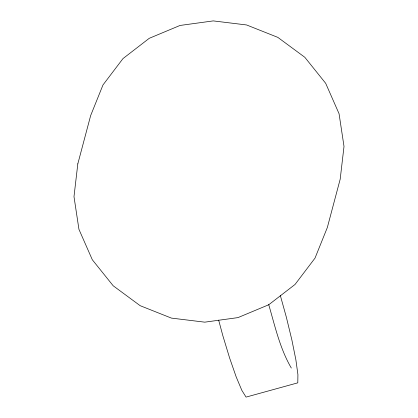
<?xml version="1.0" encoding="UTF-8"?>
<svg xmlns="http://www.w3.org/2000/svg" width="418" height="418" viewBox="0 0 418 418"><rect width="100%" height="100%" fill="white"/><g stroke="black" fill="none" stroke-linecap="round" stroke-linejoin="round"><path stroke-width="0.63" d="M291.32 368.033C279.898 348.56 274.971 326.024 268.69 304.523M280.342 295.542L286.34 317.147L291.879 339.98L295.876 359.814L297.919 374.612L297.794 382.841L246.061 397.1L241.865 390.402L236.186 376.895L229.607 357.97L222.81 335.586L218.656 320.104M77.811 163.872L73.991 196.638L78.939 229.336L92.31 259.745L113.194 285.787L140.171 305.689L171.396 318.098L204.752 322.163L237.952 317.612L268.748 304.753L295.03 284.465L315.01 258.12L327.331 227.528L340.189 179.191L344.009 146.431L339.061 113.727L325.69 83.323L304.806 57.276L277.829 37.374L246.604 24.965L213.248 20.9L180.048 25.451L149.252 38.31L122.97 58.604L102.99 84.943L90.669 115.535L77.811 163.872"/></g></svg>
